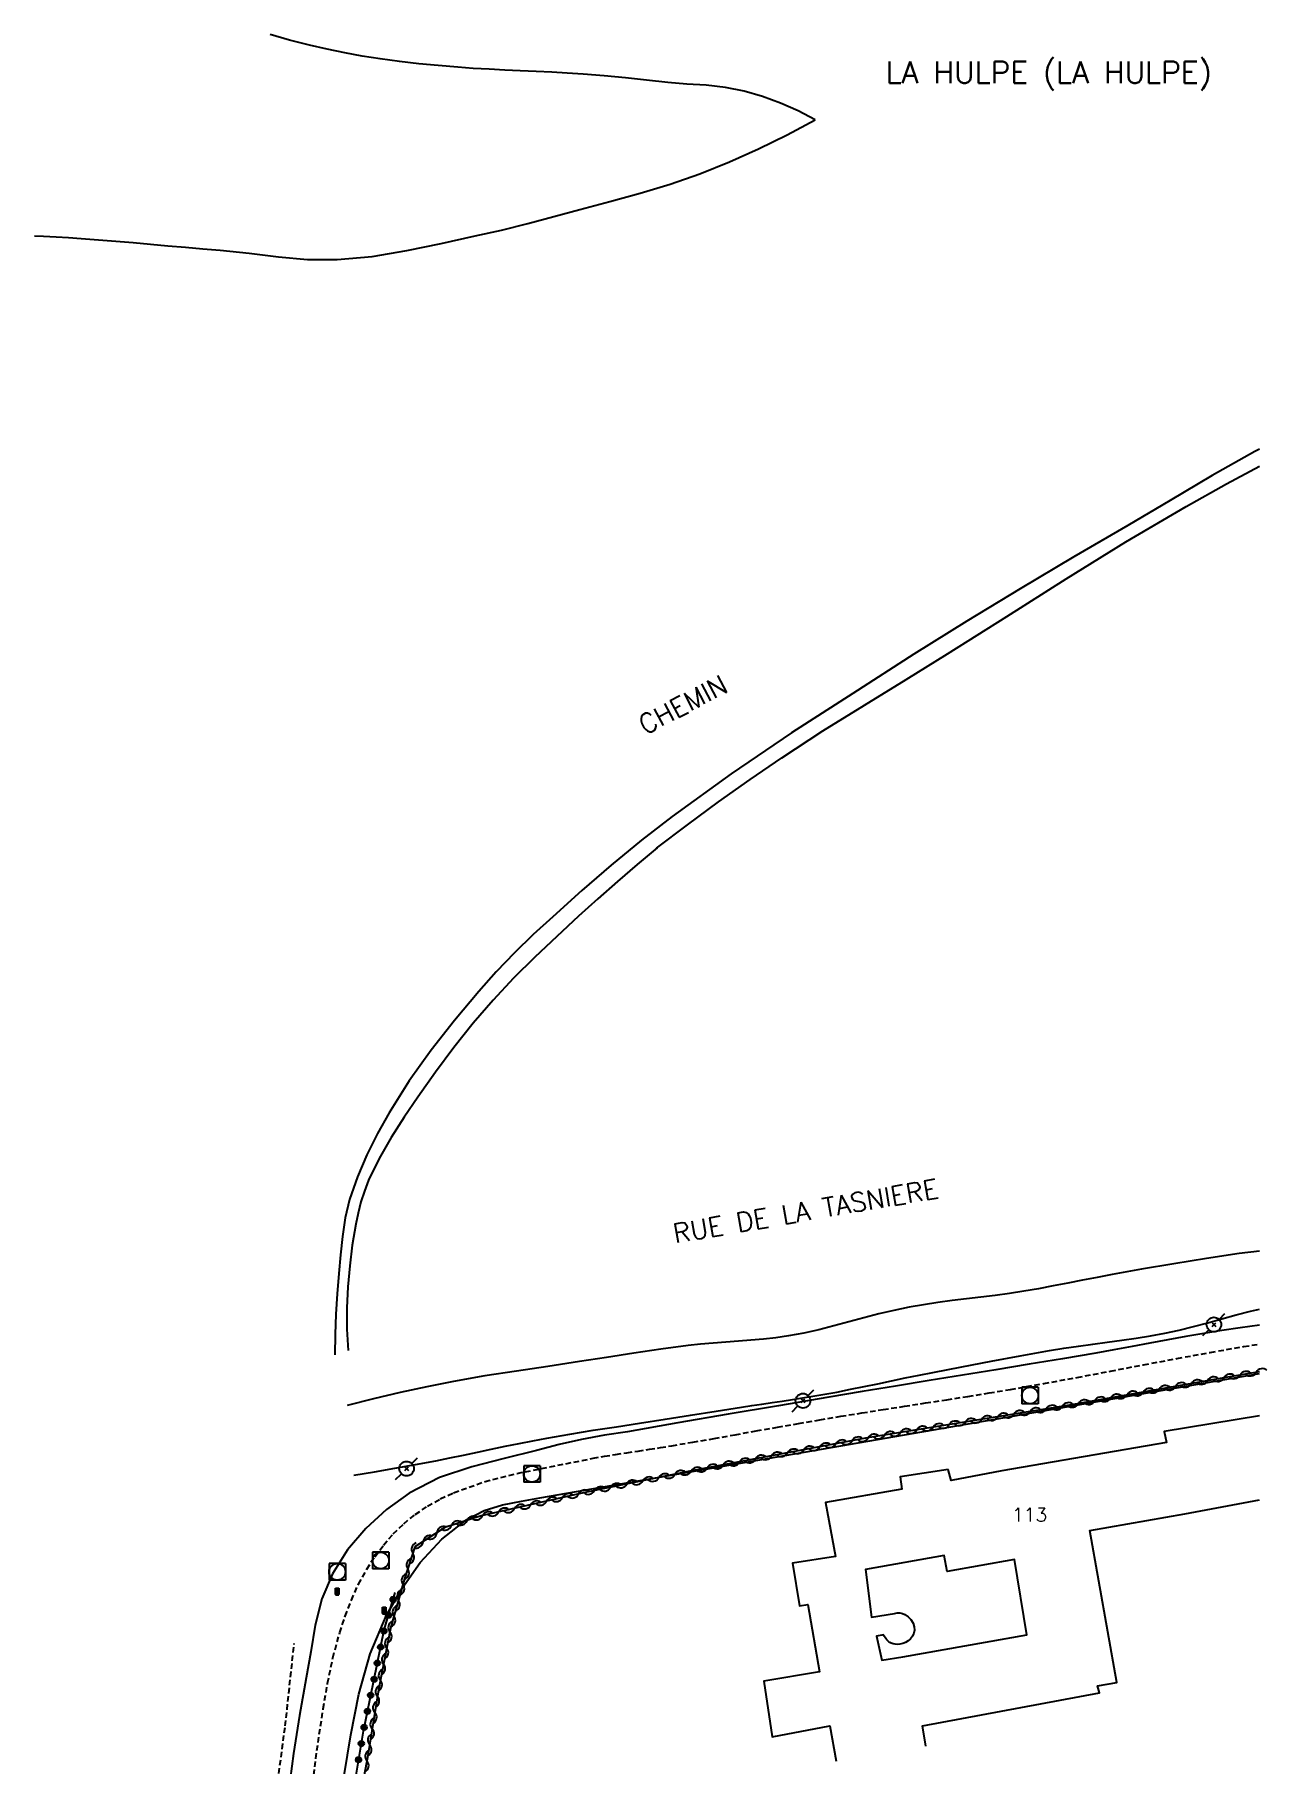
# Model space of a CAD drawing. Header units: millimetres. Extents: x 159000 to 160002, y 156999 to 158000.
# Drawn here: x 159887.9 to 160000.7, y 157841.8 to 158000 of the extents above; entities that cross this region are included whole.
import ezdxf
from ezdxf.enums import TextEntityAlignment as Align

# ---------------------------------------------------------------- set-up
doc = ezdxf.new("R2010")
doc.units = ezdxf.units.MM
doc.linetypes.add('DASHED', pattern=[0.75, 0.5, -0.25])
doc.layers.get('0').update_dxf_attribs({"linetype": 'CONTINUOUS'})
for name, color, linetype in [('W0001', 6, 'DASHED'), ('W0008', 7, 'CONTINUOUS'), ('W0071', 7, 'CONTINUOUS'), ('W0101', 7, 'CONTINUOUS'), ('W0112', 1, 'DASHED'), ('W0211', 2, 'CONTINUOUS'), ('W0214', 2, 'CONTINUOUS'), ('W0310', 3, 'CONTINUOUS'), ('W0323', 7, 'CONTINUOUS'), ('W0401', 7, 'CONTINUOUS'), ('W0420', 7, 'CONTINUOUS'), ('W0473', 7, 'CONTINUOUS'), ('W0510', 5, 'CONTINUOUS'), ('W0980', 7, 'CONTINUOUS'), ('W0989', 7, 'CONTINUOUS'), ('W0991', 7, 'CONTINUOUS')]:
    doc.layers.add(name, color=color, linetype=linetype)
doc.styles.get("Standard").update_dxf_attribs({"font": 'romans.shx', "width": 0.85})

# ---------------------------------------------------------------- blocks, each defined once
blk = doc.blocks.new('T401')
for p, q in [((-0.3, 0.3), (0, 0.3)), ((-0.3, -0.25), (-0.3, 0.3)), ((-0.3, 0.15), (0, 0.15)), ((-0.3, 0), (0, 0)), ((0, 0.3), (0, -0.25)), ((-0.3, -0.15), (0, -0.15)), ((-0.3, -0.25), (-0.3, -0.3)), ((-0.3, -0.3), (0, -0.3)), ((0, -0.3), (0, -0.25))]:
    blk.add_line(p, q)
blk = doc.blocks.new('T420')
for p, q in [((0.75, 0.75), (-0.75, 0.75)), ((-0.75, 0.75), (-0.75, -0.75)), ((0.75, 0.75), (0.75, -0.75)), ((0.75, -0.75), (-0.75, -0.75))]:
    blk.add_line(p, q)
blk.add_ellipse((0, 0), major_axis=(-0.53, 0.53), ratio=1, start_param=3.926991, end_param=10.210176)
blk = doc.blocks.new('T473')
for p, q in [((-0.166667, 0.166667), (0.166667, -0.166667)), ((-0.166667, -0.166667), (0.166667, 0.166667)), ((0.500001, 0.500001), (1.000002, 1.000002)), ((-1.000002, -1.000002), (-0.500001, -0.500001))]:
    blk.add_line(p, q)
blk.add_ellipse((0, 0), major_axis=(0.471405, 0.471405), ratio=1, start_param=5.4977871438, end_param=11.780972451)
blk = doc.blocks.new('t310o')
at = {"color": 0, "linetype": 'Continuous'}
for centre, start, end in [((-0.5, 0.38), 216.8699, 323.1304), ((0.5, -0.37), 36.8699, 143.1303)]:
    blk.add_arc(centre, 0.625, start, end, dxfattribs=at)
blk = doc.blocks.new('t323o')
at = {"color": 0, "linetype": 'Continuous'}
for radius in [0.25, 0.15]:
    blk.add_circle((0, 0), radius, dxfattribs=at)

msp = doc.modelspace()

# ---------------------------------------------------------------- linework, layer by layer
at = {"layer": 'W0001'}
msp.add_lwpolyline([(159913.38, 157840.04), (159913.65, 157842.28), (159913.97, 157844.51), (159914.34, 157846.85), (159914.74, 157849.19), (159915.22, 157851.51), (159915.85, 157853.81), (159916.34, 157855.31), (159916.91, 157856.79), (159917.56, 157858.23), (159918.33, 157859.62), (159919.06, 157860.75), (159919.86, 157861.82), (159920.74, 157862.84), (159921.7, 157863.77), (159922.76, 157864.62), (159923.88, 157865.38), (159925.05, 157866.04), (159926.27, 157866.61), (159929.14, 157867.63), (159932.09, 157868.38), (159935.06, 157868.97), (159938.02, 157869.56), (159939.04, 157869.76), (159940.06, 157869.94), (159941.09, 157870.11), (159942.12, 157870.27), (159943.15, 157870.42), (159944.18, 157870.58), (159945.2, 157870.74), (159946.23, 157870.91), (159948.16, 157871.24), (159950.1, 157871.57), (159952.03, 157871.91), (159953.96, 157872.26), (159955.89, 157872.6), (159957.83, 157872.94), (159959.76, 157873.27), (159961.7, 157873.6), (159963.63, 157873.91), (159965.57, 157874.22), (159967.51, 157874.52), (159969.45, 157874.82), (159971.39, 157875.12), (159973.33, 157875.42), (159975.27, 157875.74), (159977.21, 157876.06), (159980.26, 157876.59), (159983.31, 157877.15), (159986.36, 157877.73), (159989.4, 157878.32), (159992.45, 157878.89), (159995.5, 157879.45), (159998.55, 157879.98), (160000, 157880.2)], dxfattribs=at)
at = {"layer": 'W0008'}
for points in [[(160000, 157881.93), (159998.23, 157881.69), (159996.57, 157881.45), (159994.92, 157881.18), (159993.27, 157880.89), (159991.63, 157880.59), (159989.98, 157880.28), (159988.34, 157879.97), (159986.69, 157879.67), (159985.04, 157879.38), (159981.99, 157878.87), (159978.93, 157878.36), (159975.88, 157877.86), (159972.82, 157877.36), (159969.77, 157876.87), (159966.71, 157876.37), (159963.66, 157875.86), (159960.6, 157875.35), (159955.99, 157874.57), (159951.38, 157873.79), (159946.78, 157872.99), (159942.17, 157872.19)], [(159913.68, 157823.82), (159916.26, 157840.73), (159916.86, 157844.46), (159917.59, 157848.19), (159918.63, 157851.87), (159920.14, 157855.4), (159921.56, 157857.88), (159923.22, 157860.23), (159925.19, 157862.36), (159927.47, 157864.16), (159929.05, 157864.97), (159930.75, 157865.5), (159932.47, 157865.84), (159934.17, 157866.13), (160000, 157877.5)], [(159942.17, 157872.19), (159940.07, 157871.86), (159937.98, 157871.47), (159935.91, 157871.01), (159933.85, 157870.48), (159930.9, 157869.74), (159927.92, 157868.99), (159924.97, 157868), (159922.21, 157866.58), (159920.12, 157865.08), (159918.23, 157863.34), (159916.57, 157861.37), (159915.18, 157859.2), (159914.2, 157856.91), (159913.61, 157854.49), (159913.21, 157852.05), (159912.79, 157849.67), (159912.15, 157846.22), (159911.63, 157842.75), (159911.15, 157839.28)]]:
    msp.add_lwpolyline(points, dxfattribs=at)
at = {"layer": 'W0071'}
for points in [[(160000, 157962.08), (159999.58, 157961.87), (159995.67, 157959.66), (159991.82, 157957.38), (159987.96, 157955.1), (159983.03, 157952.22), (159978.12, 157949.3), (159973.23, 157946.34), (159968.39, 157943.31), (159962.78, 157939.73), (159957.19, 157936.11), (159951.67, 157932.38), (159946.27, 157928.48), (159943.45, 157926.29), (159940.69, 157924.03), (159937.99, 157921.7), (159935.35, 157919.29)], [(159944.84, 157925.57), (159947.66, 157927.71), (159950.51, 157929.81), (159953.39, 157931.85), (159956.31, 157933.85), (159960.05, 157936.3), (159963.85, 157938.66), (159967.66, 157940.99), (159971.47, 157943.34), (159976.9, 157946.76), (159982.31, 157950.21), (159987.76, 157953.6), (159993.3, 157956.84), (159996.99, 157958.9), (160000, 157960.52)], [(159944.88, 157925.6), (159943.05, 157924.07), (159941.25, 157922.52), (159939.46, 157920.94), (159937.7, 157919.34), (159935.7, 157917.48), (159933.7, 157915.61), (159931.76, 157913.69), (159929.89, 157911.68), (159928.05, 157909.55), (159926.28, 157907.34), (159924.6, 157905.08), (159922.98, 157902.78), (159921.75, 157900.95), (159920.56, 157899.1), (159919.46, 157897.18), (159918.49, 157895.2), (159918.11, 157894.21), (159917.79, 157893.21), (159917.53, 157892.19), (159917.31, 157891.17), (159916.99, 157889.26), (159916.76, 157887.35), (159916.6, 157885.43), (159916.51, 157883.51), (159916.49, 157882.53), (159916.5, 157881.56), (159916.55, 157880.59), (159916.63, 157879.63)], [(159935.35, 157919.29), (159933.56, 157917.68), (159931.83, 157916), (159930.16, 157914.26), (159928.56, 157912.46), (159926.35, 157909.82), (159924.22, 157907.1), (159922.21, 157904.29), (159920.37, 157901.37), (159919.3, 157899.47), (159918.32, 157897.52), (159917.46, 157895.5), (159916.75, 157893.43), (159916.35, 157891.76), (159916.1, 157890.06), (159915.92, 157888.36), (159915.76, 157886.67), (159915.6, 157884.81), (159915.49, 157882.95), (159915.42, 157881.09), (159915.39, 157879.23)]]:
    msp.add_lwpolyline(points, dxfattribs=at)
at = {"layer": 'W0101'}
for points in [[(160000, 157873.64), (159991.28, 157872.22), (159991.48, 157871.21), (159976.44, 157868.6), (159971.78, 157867.73), (159971.52, 157868.72)], [(159971.52, 157868.72), (159967.12, 157868.05), (159967.27, 157866.92), (159960.3, 157865.7), (159961.2, 157860.78), (159957.26, 157860.15), (159957.92, 157856.27), (159958.68, 157856.39), (159959.74, 157850.23), (159954.65, 157849.38), (159955.41, 157844.28), (159960.7, 157845.28), (159961.26, 157842.04)], [(159969.46, 157843.42), (159969.18, 157845.28), (159985.36, 157848.29), (159985.19, 157848.95), (159986.95, 157849.25), (159984.49, 157863.14), (159993.17, 157864.69), (160000, 157865.97)]]:
    msp.add_lwpolyline(points, dxfattribs=at)
msp.add_lwpolyline([(159966.61, 157855.56), (159966.85, 157855.61), (159967.09, 157855.61), (159967.33, 157855.56), (159967.56, 157855.46), (159967.86, 157855.26), (159968.11, 157855), (159968.31, 157854.69), (159968.42, 157854.33), (159968.43, 157854.03), (159968.37, 157853.75), (159968.24, 157853.48), (159968.07, 157853.25), (159967.86, 157853.05), (159967.62, 157852.91), (159967.36, 157852.81), (159967.09, 157852.75), (159966.88, 157852.73), (159966.68, 157852.75), (159966.48, 157852.79), (159966.29, 157852.86), (159966.18, 157852.91), (159966.08, 157852.98), (159965.99, 157853.06), (159965.91, 157853.15), (159965.82, 157853.26), (159965.74, 157853.37), (159965.66, 157853.49), (159965.6, 157853.62), (159964.97, 157853.48), (159965.45, 157851.29), (159967.38, 157851.61), (159978.72, 157853.62), (159977.58, 157860.51), (159971.42, 157859.4), (159971.15, 157860.87), (159963.95, 157859.59), (159964.49, 157855.23)], close=True, dxfattribs=at)
at = {"layer": 'W0112'}
msp.add_lwpolyline([(159898.68, 157815.98), (159906.64, 157815.65), (159908.48, 157827.55), (159910.86, 157845.27), (159911.68, 157852.83)], dxfattribs=at)
at = {"layer": 'W0211'}
msp.add_lwpolyline([(159959.34, 157992.21), (159957.79, 157993.03), (159956.19, 157993.74), (159954.54, 157994.34), (159952.86, 157994.83), (159951.13, 157995.17), (159949.37, 157995.36), (159947.61, 157995.48), (159945.86, 157995.63), (159943.92, 157995.83), (159941.98, 157996.03), (159940.05, 157996.22), (159938.11, 157996.38), (159936.67, 157996.48), (159935.24, 157996.56), (159933.81, 157996.63), (159932.37, 157996.69), (159930.94, 157996.76), (159929.51, 157996.83), (159928.07, 157996.91), (159926.64, 157997.02), (159924.86, 157997.17), (159923.09, 157997.34), (159921.31, 157997.53), (159919.54, 157997.77), (159917.91, 157998.04), (159916.3, 157998.33), (159914.69, 157998.67), (159913.08, 157999.03), (159911.25, 157999.5), (159909.49, 158000)], dxfattribs=at)
at = {"layer": 'W0214'}
msp.add_lwpolyline([(159887.93, 157981.59), (159888.75, 157981.55), (159889.89, 157981.49), (159891.03, 157981.43), (159892.18, 157981.36), (159893.77, 157981.23), (159895.36, 157981.1), (159896.95, 157980.97), (159898.54, 157980.83), (159900.13, 157980.68), (159901.73, 157980.54), (159903.32, 157980.4), (159904.91, 157980.27), (159907.57, 157980), (159910.23, 157979.68), (159912.91, 157979.44), (159915.6, 157979.42), (159918.81, 157979.71), (159921.98, 157980.24), (159925.12, 157980.9), (159928.24, 157981.58), (159930.65, 157982.12), (159933.05, 157982.71), (159935.43, 157983.35), (159937.81, 157984), (159940.57, 157984.74), (159943.34, 157985.5), (159946.09, 157986.32), (159948.8, 157987.26), (159951.5, 157988.35), (159954.16, 157989.54), (159956.78, 157990.83), (159959.34, 157992.21)], dxfattribs=at)
at = {"layer": 'W0310'}
msp.add_lwpolyline([(160000, 157877.68), (159996.91, 157877.16), (159982.62, 157874.62), (159963.94, 157871.59), (159948.2, 157868.63), (159938.41, 157866.67), (159928.79, 157864.48), (159925.47, 157863.43), (159922.72, 157861.65), (159921.78, 157858.72), (159920.53, 157854.33), (159919.39, 157848.59), (159918.39, 157842.39), (159916.38, 157831.74)], dxfattribs=at)
at = {"layer": 'W0323'}
msp.add_lwpolyline([(159914.11, 157821.47), (159915.81, 157831.63), (159918.01, 157844.8), (159919.92, 157854.08), (159920.92, 157857.48)], dxfattribs=at)
at = {"layer": 'W0510'}
for points in [[(160000, 157888.72), (159998.13, 157888.48), (159995.15, 157888.04), (159992.18, 157887.56), (159989.21, 157887.06), (159987.86, 157886.82), (159986.51, 157886.57), (159985.16, 157886.31), (159983.82, 157886.04), (159982.47, 157885.78), (159981.13, 157885.52), (159979.78, 157885.27), (159978.43, 157885.04), (159977.12, 157884.84), (159975.81, 157884.66), (159974.5, 157884.5), (159973.19, 157884.34), (159971.87, 157884.18), (159970.56, 157884), (159969.26, 157883.8), (159967.95, 157883.58), (159966.56, 157883.29), (159965.18, 157882.96), (159963.81, 157882.6), (159962.44, 157882.23), (159961.06, 157881.87), (159959.69, 157881.52), (159958.3, 157881.21), (159956.9, 157880.95), (159955.76, 157880.78), (159954.62, 157880.65), (159953.47, 157880.55), (159952.32, 157880.46), (159951.17, 157880.38), (159950.02, 157880.3), (159948.87, 157880.2), (159947.73, 157880.07), (159945.24, 157879.74), (159942.75, 157879.37), (159940.27, 157878.98), (159937.78, 157878.6), (159934.9, 157878.16), (159932.01, 157877.74), (159929.13, 157877.29), (159926.25, 157876.78), (159923.81, 157876.29), (159921.37, 157875.77), (159918.94, 157875.2), (159916.52, 157874.6)], [(159917.15, 157868.2), (159919.02, 157868.51), (159920.9, 157868.84), (159922.77, 157869.18), (159924.64, 157869.54), (159925.91, 157869.79), (159927.18, 157870.05), (159928.45, 157870.31), (159929.71, 157870.59), (159930.98, 157870.86), (159932.25, 157871.12), (159933.52, 157871.37), (159934.79, 157871.61), (159936.91, 157871.98), (159939.03, 157872.32), (159941.16, 157872.65), (159943.28, 157872.98), (159945.61, 157873.35), (159947.94, 157873.71), (159950.28, 157874.07), (159952.61, 157874.43), (159953.54, 157874.58), (159954.47, 157874.72), (159955.41, 157874.85), (159956.34, 157874.99), (159957.27, 157875.13), (159958.2, 157875.28), (159959.13, 157875.43), (159960.06, 157875.59), (159961.32, 157875.82), (159962.58, 157876.07), (159963.83, 157876.32), (159965.08, 157876.58), (159966.34, 157876.85), (159967.59, 157877.11), (159968.85, 157877.37), (159970.1, 157877.61), (159972.77, 157878.13), (159975.44, 157878.64), (159978.12, 157879.14), (159980.8, 157879.61), (159982.11, 157879.82), (159983.43, 157880.01), (159984.75, 157880.19), (159986.08, 157880.37), (159987.4, 157880.55), (159988.72, 157880.75), (159990.03, 157880.96), (159991.35, 157881.21), (159992.66, 157881.49), (159993.97, 157881.81), (159995.28, 157882.16), (159996.57, 157882.51), (159997.87, 157882.87), (159999.18, 157883.21), (160000, 157883.4)]]:
    msp.add_lwpolyline(points, dxfattribs=at)

# ---------------------------------------------------------------- block references
at = {"layer": 'W0310'}
for p, rotation in [((159993.79, 157876.6), 190.0484627832475), ((159995.26, 157876.87), 190.0484627832475), ((159996.74, 157877.13), 190.0484627832475), ((159998.22, 157877.38), 189.5615086383542), ((159999.7, 157877.63), 189.5615086383542), ((159984.93, 157875.03), 190.0484627832475), ((159986.4, 157875.29), 190.0484627832475), ((159987.88, 157875.56), 190.0484627832475), ((159989.36, 157875.82), 190.0484627832475), ((159990.83, 157876.08), 190.0484627832475), ((159992.31, 157876.34), 190.0484627832475), ((159974.57, 157873.32), 189.2169232541859), ((159976.05, 157873.56), 189.2169232541859), ((159977.53, 157873.8), 189.2169232541859), ((159979.01, 157874.04), 189.2169232541859), ((159980.49, 157874.28), 189.2169232541859), ((159981.97, 157874.52), 189.2169232541859), ((159983.45, 157874.77), 190.0484627832475), ((159965.68, 157871.88), 189.2169232541859), ((159967.16, 157872.12), 189.2169232541859), ((159968.64, 157872.36), 189.2169232541859), ((159970.13, 157872.6), 189.2169232541859), ((159971.61, 157872.84), 189.2169232541859), ((159973.09, 157873.08), 189.2169232541859), ((159956.83, 157870.26), 190.6515021239206), ((159958.3, 157870.53), 190.6515021239206), ((159959.78, 157870.81), 190.6515021239206), ((159961.25, 157871.09), 190.6515021239206), ((159962.73, 157871.37), 190.6515021239206), ((159964.2, 157871.64), 189.2169232541859), ((159947.99, 157868.59), 191.3594651224643), ((159949.46, 157868.87), 190.6515021239206), ((159950.93, 157869.15), 190.6515021239206), ((159952.41, 157869.42), 190.6515021239206), ((159953.88, 157869.7), 190.6515021239206), ((159955.36, 157869.98), 190.6515021239206), ((159940.63, 157867.11), 191.3594651224643), ((159942.1, 157867.41), 191.3594651224643), ((159943.57, 157867.7), 191.3594651224643), ((159945.04, 157868), 191.3594651224643), ((159946.52, 157868.29), 191.3594651224643), ((159933.31, 157865.5), 192.8318105020482), ((159934.77, 157865.84), 192.8318105020482), ((159936.23, 157866.17), 192.8318105020482), ((159937.7, 157866.5), 192.8318105020482), ((159939.16, 157866.82), 191.3594651224643), ((159927.49, 157864.06), 197.549539080829), ((159928.92, 157864.5), 192.8318105020482), ((159930.38, 157864.84), 192.8318105020482), ((159931.85, 157865.17), 192.8318105020482), ((159923.47, 157862.13), 212.8465453272384), ((159924.73, 157862.94), 212.8465453272384), ((159926.06, 157863.61), 197.549539080829), ((159922.53, 157861.07), 252.2070763209359), ((159922.07, 157859.64), 252.2070763209359), ((159921.63, 157858.21), 254.1200692104509), ((159920.81, 157855.32), 254.1200692104509), ((159921.22, 157856.76), 254.1200692104509), ((159920.44, 157853.87), 258.7227212571643), ((159920.14, 157852.4), 258.7227212571643), ((159919.85, 157850.93), 258.7227212571643), ((159919.56, 157849.46), 258.7227212571643), ((159919.29, 157847.98), 260.8906000716548), ((159919.05, 157846.5), 260.8906000716548), ((159918.81, 157845.02), 260.8906000716548), ((159918.58, 157843.54), 260.8906000716548), ((159918.33, 157842.06), 259.3274325552403)]:
    msp.add_blockref('t310o', p, dxfattribs=dict(at, rotation=rotation))
at = {"layer": 'W0323'}
for p, rotation in [((159920.73, 157856.84), 73.53928028704236), ((159920.31, 157855.4), 73.53928028704236), ((159919.89, 157853.96), 78.37560427566882), ((159919.59, 157852.49), 78.37560427566882), ((159919.29, 157851.02), 78.37560427566882), ((159918.68, 157848.08), 78.37560427566882), ((159918.99, 157849.55), 78.37560427566882), ((159918.38, 157846.61), 78.37560427566882), ((159918.08, 157845.14), 78.37560427566882), ((159917.82, 157843.66), 80.50946508544222), ((159917.57, 157842.18), 80.50946508544222)]:
    msp.add_blockref('t323o', p, dxfattribs=dict(at, rotation=rotation))
at = {"layer": 'W0401'}
for p in [(159915.77, 157857.58), (159920.07, 157855.83)]:
    msp.add_blockref('T401', p, dxfattribs=at)
at = {"layer": 'W0420'}
for p in [(159979.01, 157875.5), (159933.43, 157868.33), (159919.6, 157860.41), (159915.62, 157859.37)]:
    msp.add_blockref('T420', p, dxfattribs=at)
at = {"layer": 'W0473'}
for p in [(159995.83, 157881.99), (159958.23, 157875.02), (159921.96, 157868.81)]:
    msp.add_blockref('T473', p, dxfattribs=at)

# ---------------------------------------------------------------- texts
at = {"layer": 'W0980'}
msp.add_text('LA HULPE (LA HULPE)', height=2, dxfattribs=at).set_placement((159980.72, 157996.41), align=Align.MIDDLE)
at = {"layer": 'W0989'}
for s, rotation, p in [('CHEMIN', 27.6531, (159943.78, 157935.91)), ('RUE DE LA TASNIERE', 9.7587, (159946.51, 157889.44))]:
    msp.add_text(s, height=1.75, rotation=rotation, dxfattribs=at).set_placement(p)
at = {"layer": 'W0991'}
msp.add_text('113', height=1.25, dxfattribs=at).set_placement((159978.97, 157864.59), align=Align.MIDDLE_CENTER)

doc.saveas('drawing.dxf')
